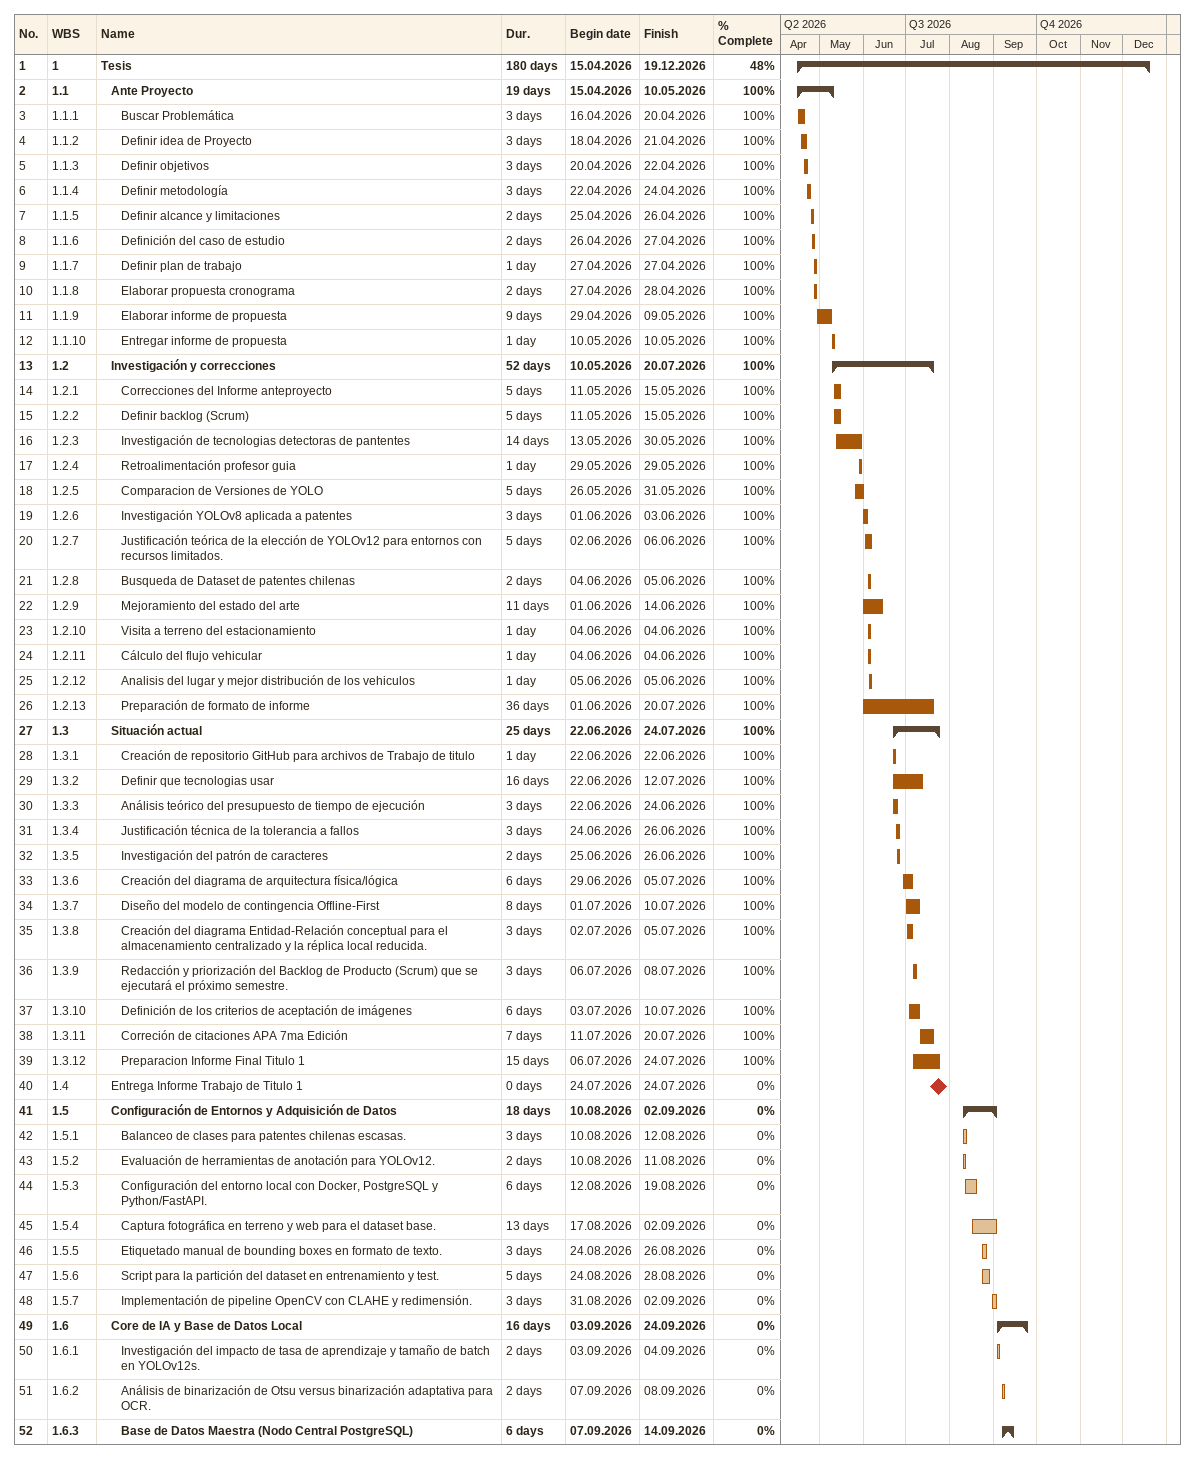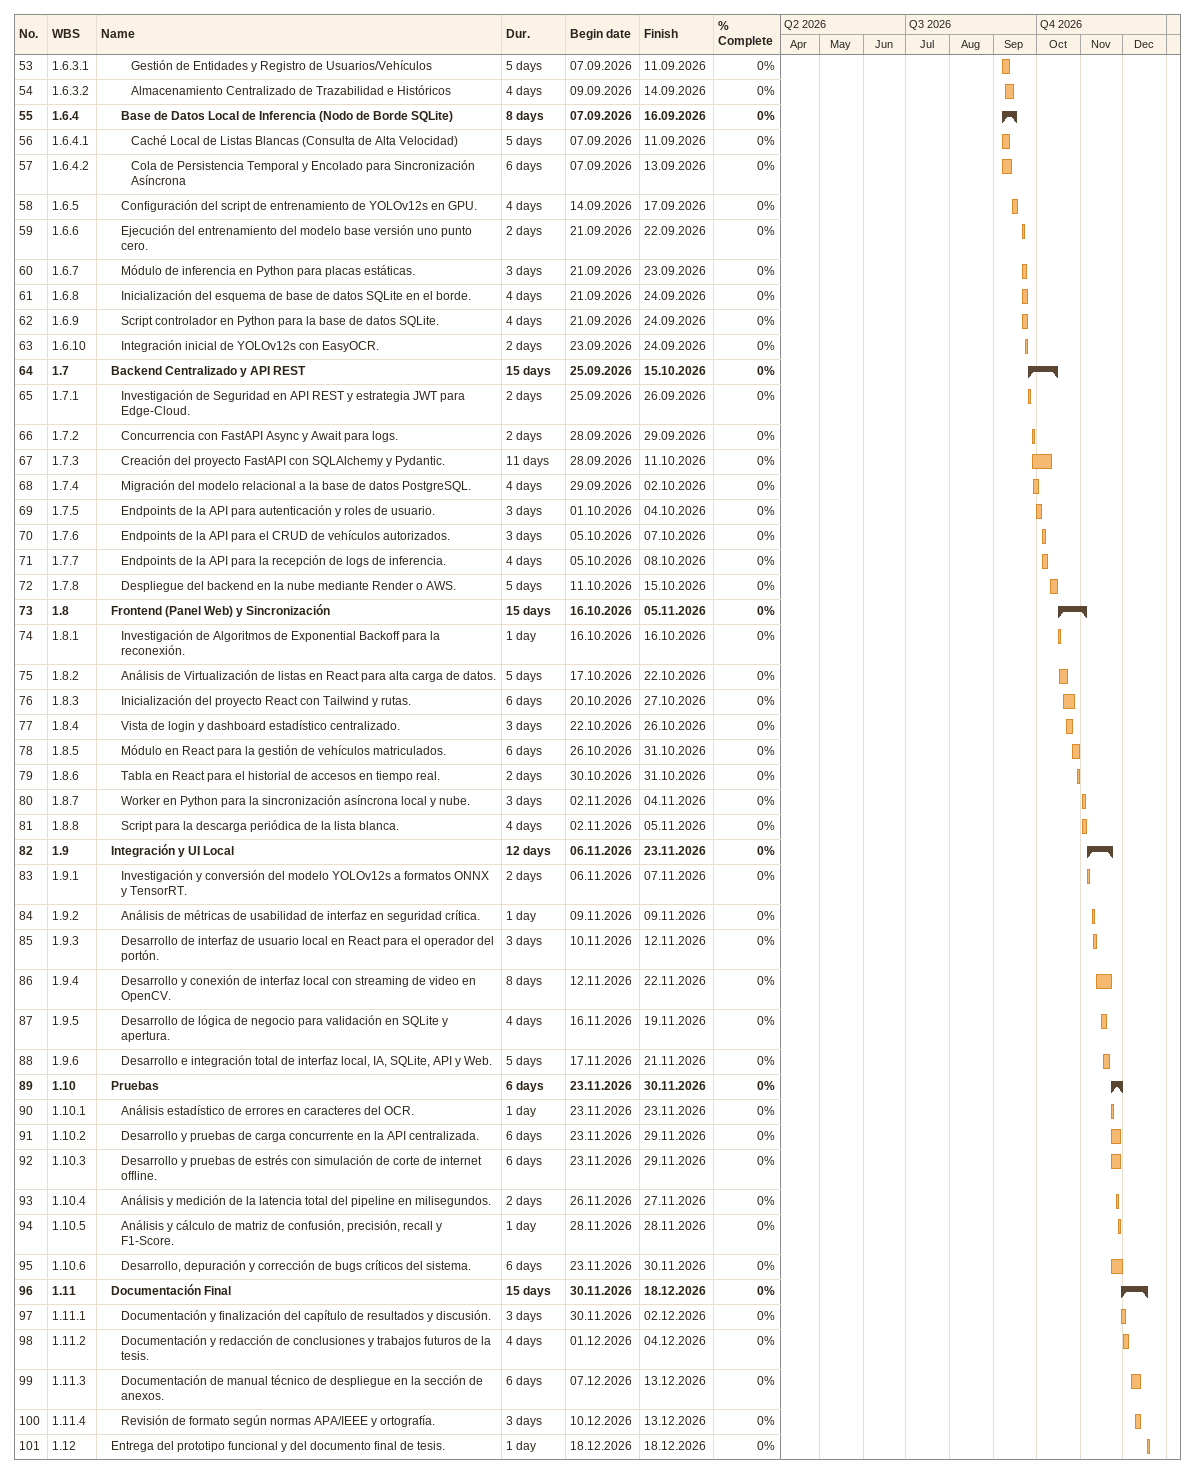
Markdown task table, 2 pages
| ID | WBS | Task | Duration | Start | Finish | % complete |
|---|---|---|---|---|---|---|
| 1 | 1 | **Tesis** | 180d | 2026-04-15 | 2026-12-19 | 48 |
| 2 | 1.1 | **Ante Proyecto** | 19d | 2026-04-15 | 2026-05-10 | 100 |
| 3 | 1.1.1 | Buscar Problemática | 3d | 2026-04-16 | 2026-04-20 | 100 |
| 4 | 1.1.2 | Definir idea de Proyecto | 3d | 2026-04-18 | 2026-04-21 | 100 |
| 5 | 1.1.3 | Definir objetivos | 3d | 2026-04-20 | 2026-04-22 | 100 |
| 6 | 1.1.4 | Definir metodología | 3d | 2026-04-22 | 2026-04-24 | 100 |
| 7 | 1.1.5 | Definir alcance y limitaciones | 2d | 2026-04-25 | 2026-04-26 | 100 |
| 8 | 1.1.6 | Definición del caso de estudio | 2d | 2026-04-26 | 2026-04-27 | 100 |
| 9 | 1.1.7 | Definir plan de trabajo | 1d | 2026-04-27 | 2026-04-27 | 100 |
| 10 | 1.1.8 | Elaborar propuesta cronograma | 2d | 2026-04-27 | 2026-04-28 | 100 |
| 11 | 1.1.9 | Elaborar informe de propuesta | 9d | 2026-04-29 | 2026-05-09 | 100 |
| 12 | 1.1.10 | Entregar informe de propuesta | 1d | 2026-05-10 | 2026-05-10 | 100 |
| 13 | 1.2 | **Investigación y correcciones** | 52d | 2026-05-10 | 2026-07-20 | 100 |
| 14 | 1.2.1 | Correcciones del Informe anteproyecto | 5d | 2026-05-11 | 2026-05-15 | 100 |
| 15 | 1.2.2 | Definir backlog (Scrum) | 5d | 2026-05-11 | 2026-05-15 | 100 |
| 16 | 1.2.3 | Investigación de tecnologias detectoras de pantentes | 14d | 2026-05-13 | 2026-05-30 | 100 |
| 17 | 1.2.4 | Retroalimentación profesor guia | 1d | 2026-05-29 | 2026-05-29 | 100 |
| 18 | 1.2.5 | Comparacion de Versiones de YOLO | 5d | 2026-05-26 | 2026-05-31 | 100 |
| 19 | 1.2.6 | Investigación YOLOv8 aplicada a patentes | 3d | 2026-06-01 | 2026-06-03 | 100 |
| 20 | 1.2.7 | Justificación teórica de la elección de YOLOv12 para entornos con recursos limitados. | 5d | 2026-06-02 | 2026-06-06 | 100 |
| 21 | 1.2.8 | Busqueda de Dataset de patentes chilenas | 2d | 2026-06-04 | 2026-06-05 | 100 |
| 22 | 1.2.9 | Mejoramiento del estado del arte | 11d | 2026-06-01 | 2026-06-14 | 100 |
| 23 | 1.2.10 | Visita a terreno del estacionamiento | 1d | 2026-06-04 | 2026-06-04 | 100 |
| 24 | 1.2.11 | Cálculo del flujo vehicular | 1d | 2026-06-04 | 2026-06-04 | 100 |
| 25 | 1.2.12 | Analisis del lugar y mejor distribución de los vehiculos | 1d | 2026-06-05 | 2026-06-05 | 100 |
| 26 | 1.2.13 | Preparación de formato de informe | 36d | 2026-06-01 | 2026-07-20 | 100 |
| 27 | 1.3 | **Situación actual** | 25d | 2026-06-22 | 2026-07-24 | 100 |
| 28 | 1.3.1 | Creación de repositorio GitHub para archivos de Trabajo de titulo | 1d | 2026-06-22 | 2026-06-22 | 100 |
| 29 | 1.3.2 | Definir que tecnologias usar | 16d | 2026-06-22 | 2026-07-12 | 100 |
| 30 | 1.3.3 | Análisis teórico del presupuesto de tiempo de ejecución | 3d | 2026-06-22 | 2026-06-24 | 100 |
| 31 | 1.3.4 | Justificación técnica de la tolerancia a fallos | 3d | 2026-06-24 | 2026-06-26 | 100 |
| 32 | 1.3.5 | Investigación del patrón de caracteres | 2d | 2026-06-25 | 2026-06-26 | 100 |
| 33 | 1.3.6 | Creación del diagrama de arquitectura física/lógica | 6d | 2026-06-29 | 2026-07-05 | 100 |
| 34 | 1.3.7 | Diseño del modelo de contingencia Offline-First | 8d | 2026-07-01 | 2026-07-10 | 100 |
| 35 | 1.3.8 | Creación del diagrama Entidad-Relación conceptual para el almacenamiento centralizado y la réplica local reducida. | 3d | 2026-07-02 | 2026-07-05 | 100 |
| 36 | 1.3.9 | Redacción y priorización del Backlog de Producto (Scrum) que se ejecutará el próximo semestre. | 3d | 2026-07-06 | 2026-07-08 | 100 |
| 37 | 1.3.10 | Definición de los criterios de aceptación de imágenes | 6d | 2026-07-03 | 2026-07-10 | 100 |
| 38 | 1.3.11 | Correción de citaciones APA 7ma Edición | 7d | 2026-07-11 | 2026-07-20 | 100 |
| 39 | 1.3.12 | Preparacion Informe Final Titulo 1 | 15d | 2026-07-06 | 2026-07-24 | 100 |
| 40 | 1.4 | Entrega Informe Trabajo de Titulo 1 | 0d | 2026-07-24 | 2026-07-24 | 0 |
| 41 | 1.5 | **Configuración de Entornos y Adquisición de Datos** | 18d | 2026-08-10 | 2026-09-02 | 0 |
| 42 | 1.5.1 | Balanceo de clases para patentes chilenas escasas. | 3d | 2026-08-10 | 2026-08-12 | 0 |
| 43 | 1.5.2 | Evaluación de herramientas de anotación para YOLOv12. | 2d | 2026-08-10 | 2026-08-11 | 0 |
| 44 | 1.5.3 | Configuración del entorno local con Docker, PostgreSQL y Python/FastAPI. | 6d | 2026-08-12 | 2026-08-19 | 0 |
| 45 | 1.5.4 | Captura fotográfica en terreno y web para el dataset base. | 13d | 2026-08-17 | 2026-09-02 | 0 |
| 46 | 1.5.5 | Etiquetado manual de bounding boxes en formato de texto. | 3d | 2026-08-24 | 2026-08-26 | 0 |
| 47 | 1.5.6 | Script para la partición del dataset en entrenamiento y test. | 5d | 2026-08-24 | 2026-08-28 | 0 |
| 48 | 1.5.7 | Implementación de pipeline OpenCV con CLAHE y redimensión. | 3d | 2026-08-31 | 2026-09-02 | 0 |
| 49 | 1.6 | **Core de IA y Base de Datos Local** | 16d | 2026-09-03 | 2026-09-24 | 0 |
| 50 | 1.6.1 | Investigación del impacto de tasa de aprendizaje y tamaño de batch en YOLOv12s. | 2d | 2026-09-03 | 2026-09-04 | 0 |
| 51 | 1.6.2 | Análisis de binarización de Otsu versus binarización adaptativa para OCR. | 2d | 2026-09-07 | 2026-09-08 | 0 |
| 52 | 1.6.3 | **Base de Datos Maestra (Nodo Central PostgreSQL)** | 6d | 2026-09-07 | 2026-09-14 | 0 |
| 53 | 1.6.3.1 | Gestión de Entidades y Registro de Usuarios/Vehículos | 5d | 2026-09-07 | 2026-09-11 | 0 |
| 54 | 1.6.3.2 | Almacenamiento Centralizado de Trazabilidad e Históricos | 4d | 2026-09-09 | 2026-09-14 | 0 |
| 55 | 1.6.4 | **Base de Datos Local de Inferencia (Nodo de Borde SQLite)** | 8d | 2026-09-07 | 2026-09-16 | 0 |
| 56 | 1.6.4.1 | Caché Local de Listas Blancas (Consulta de Alta Velocidad) | 5d | 2026-09-07 | 2026-09-11 | 0 |
| 57 | 1.6.4.2 | Cola de Persistencia Temporal y Encolado para Sincronización Asíncrona | 6d | 2026-09-07 | 2026-09-13 | 0 |
| 58 | 1.6.5 | Configuración del script de entrenamiento de YOLOv12s en GPU. | 4d | 2026-09-14 | 2026-09-17 | 0 |
| 59 | 1.6.6 | Ejecución del entrenamiento del modelo base versión uno punto cero. | 2d | 2026-09-21 | 2026-09-22 | 0 |
| 60 | 1.6.7 | Módulo de inferencia en Python para placas estáticas. | 3d | 2026-09-21 | 2026-09-23 | 0 |
| 61 | 1.6.8 | Inicialización del esquema de base de datos SQLite en el borde. | 4d | 2026-09-21 | 2026-09-24 | 0 |
| 62 | 1.6.9 | Script controlador en Python para la base de datos SQLite. | 4d | 2026-09-21 | 2026-09-24 | 0 |
| 63 | 1.6.10 | Integración inicial de YOLOv12s con EasyOCR. | 2d | 2026-09-23 | 2026-09-24 | 0 |
| 64 | 1.7 | **Backend Centralizado y API REST** | 15d | 2026-09-25 | 2026-10-15 | 0 |
| 65 | 1.7.1 | Investigación de Seguridad en API REST y estrategia JWT para Edge-Cloud. | 2d | 2026-09-25 | 2026-09-26 | 0 |
| 66 | 1.7.2 | Concurrencia con FastAPI Async y Await para logs. | 2d | 2026-09-28 | 2026-09-29 | 0 |
| 67 | 1.7.3 | Creación del proyecto FastAPI con SQLAlchemy y Pydantic. | 11d | 2026-09-28 | 2026-10-11 | 0 |
| 68 | 1.7.4 | Migración del modelo relacional a la base de datos PostgreSQL. | 4d | 2026-09-29 | 2026-10-02 | 0 |
| 69 | 1.7.5 | Endpoints de la API para autenticación y roles de usuario. | 3d | 2026-10-01 | 2026-10-04 | 0 |
| 70 | 1.7.6 | Endpoints de la API para el CRUD de vehículos autorizados. | 3d | 2026-10-05 | 2026-10-07 | 0 |
| 71 | 1.7.7 | Endpoints de la API para la recepción de logs de inferencia. | 4d | 2026-10-05 | 2026-10-08 | 0 |
| 72 | 1.7.8 | Despliegue del backend en la nube mediante Render o AWS. | 5d | 2026-10-11 | 2026-10-15 | 0 |
| 73 | 1.8 | **Frontend (Panel Web) y Sincronización** | 15d | 2026-10-16 | 2026-11-05 | 0 |
| 74 | 1.8.1 | Investigación de Algoritmos de Exponential Backoff para la reconexión. | 1d | 2026-10-16 | 2026-10-16 | 0 |
| 75 | 1.8.2 | Análisis de Virtualización de listas en React para alta carga de datos. | 5d | 2026-10-17 | 2026-10-22 | 0 |
| 76 | 1.8.3 | Inicialización del proyecto React con Tailwind y rutas. | 6d | 2026-10-20 | 2026-10-27 | 0 |
| 77 | 1.8.4 | Vista de login y dashboard estadístico centralizado. | 3d | 2026-10-22 | 2026-10-26 | 0 |
| 78 | 1.8.5 | Módulo en React para la gestión de vehículos matriculados. | 6d | 2026-10-26 | 2026-10-31 | 0 |
| 79 | 1.8.6 | Tabla en React para el historial de accesos en tiempo real. | 2d | 2026-10-30 | 2026-10-31 | 0 |
| 80 | 1.8.7 | Worker en Python para la sincronización asíncrona local y nube. | 3d | 2026-11-02 | 2026-11-04 | 0 |
| 81 | 1.8.8 | Script para la descarga periódica de la lista blanca. | 4d | 2026-11-02 | 2026-11-05 | 0 |
| 82 | 1.9 | **Integración y UI Local** | 12d | 2026-11-06 | 2026-11-23 | 0 |
| 83 | 1.9.1 | Investigación y conversión del modelo YOLOv12s a formatos ONNX y TensorRT. | 2d | 2026-11-06 | 2026-11-07 | 0 |
| 84 | 1.9.2 | Análisis de métricas de usabilidad de interfaz en seguridad crítica. | 1d | 2026-11-09 | 2026-11-09 | 0 |
| 85 | 1.9.3 | Desarrollo de interfaz de usuario local en React para el operador del portón. | 3d | 2026-11-10 | 2026-11-12 | 0 |
| 86 | 1.9.4 | Desarrollo y conexión de interfaz local con streaming de video en OpenCV. | 8d | 2026-11-12 | 2026-11-22 | 0 |
| 87 | 1.9.5 | Desarrollo de lógica de negocio para validación en SQLite y apertura. | 4d | 2026-11-16 | 2026-11-19 | 0 |
| 88 | 1.9.6 | Desarrollo e integración total de interfaz local, IA, SQLite, API y Web. | 5d | 2026-11-17 | 2026-11-21 | 0 |
| 89 | 1.10 | **Pruebas** | 6d | 2026-11-23 | 2026-11-30 | 0 |
| 90 | 1.10.1 | Análisis estadístico de errores en caracteres del OCR. | 1d | 2026-11-23 | 2026-11-23 | 0 |
| 91 | 1.10.2 | Desarrollo y pruebas de carga concurrente en la API centralizada. | 6d | 2026-11-23 | 2026-11-29 | 0 |
| 92 | 1.10.3 | Desarrollo y pruebas de estrés con simulación de corte de internet offline. | 6d | 2026-11-23 | 2026-11-29 | 0 |
| 93 | 1.10.4 | Análisis y medición de la latencia total del pipeline en milisegundos. | 2d | 2026-11-26 | 2026-11-27 | 0 |
| 94 | 1.10.5 | Análisis y cálculo de matriz de confusión, precisión, recall y F1-Score. | 1d | 2026-11-28 | 2026-11-28 | 0 |
| 95 | 1.10.6 | Desarrollo, depuración y corrección de bugs críticos del sistema. | 6d | 2026-11-23 | 2026-11-30 | 0 |
| 96 | 1.11 | **Documentación Final** | 15d | 2026-11-30 | 2026-12-18 | 0 |
| 97 | 1.11.1 | Documentación y finalización del capítulo de resultados y discusión. | 3d | 2026-11-30 | 2026-12-02 | 0 |
| 98 | 1.11.2 | Documentación y redacción de conclusiones y trabajos futuros de la tesis. | 4d | 2026-12-01 | 2026-12-04 | 0 |
| 99 | 1.11.3 | Documentación de manual técnico de despliegue en la sección de anexos. | 6d | 2026-12-07 | 2026-12-13 | 0 |
| 100 | 1.11.4 | Revisión de formato según normas APA/IEEE y ortografía. | 3d | 2026-12-10 | 2026-12-13 | 0 |
| 101 | 1.12 | Entrega del prototipo funcional y del documento final de tesis. | 1d | 2026-12-18 | 2026-12-18 | 0 |
